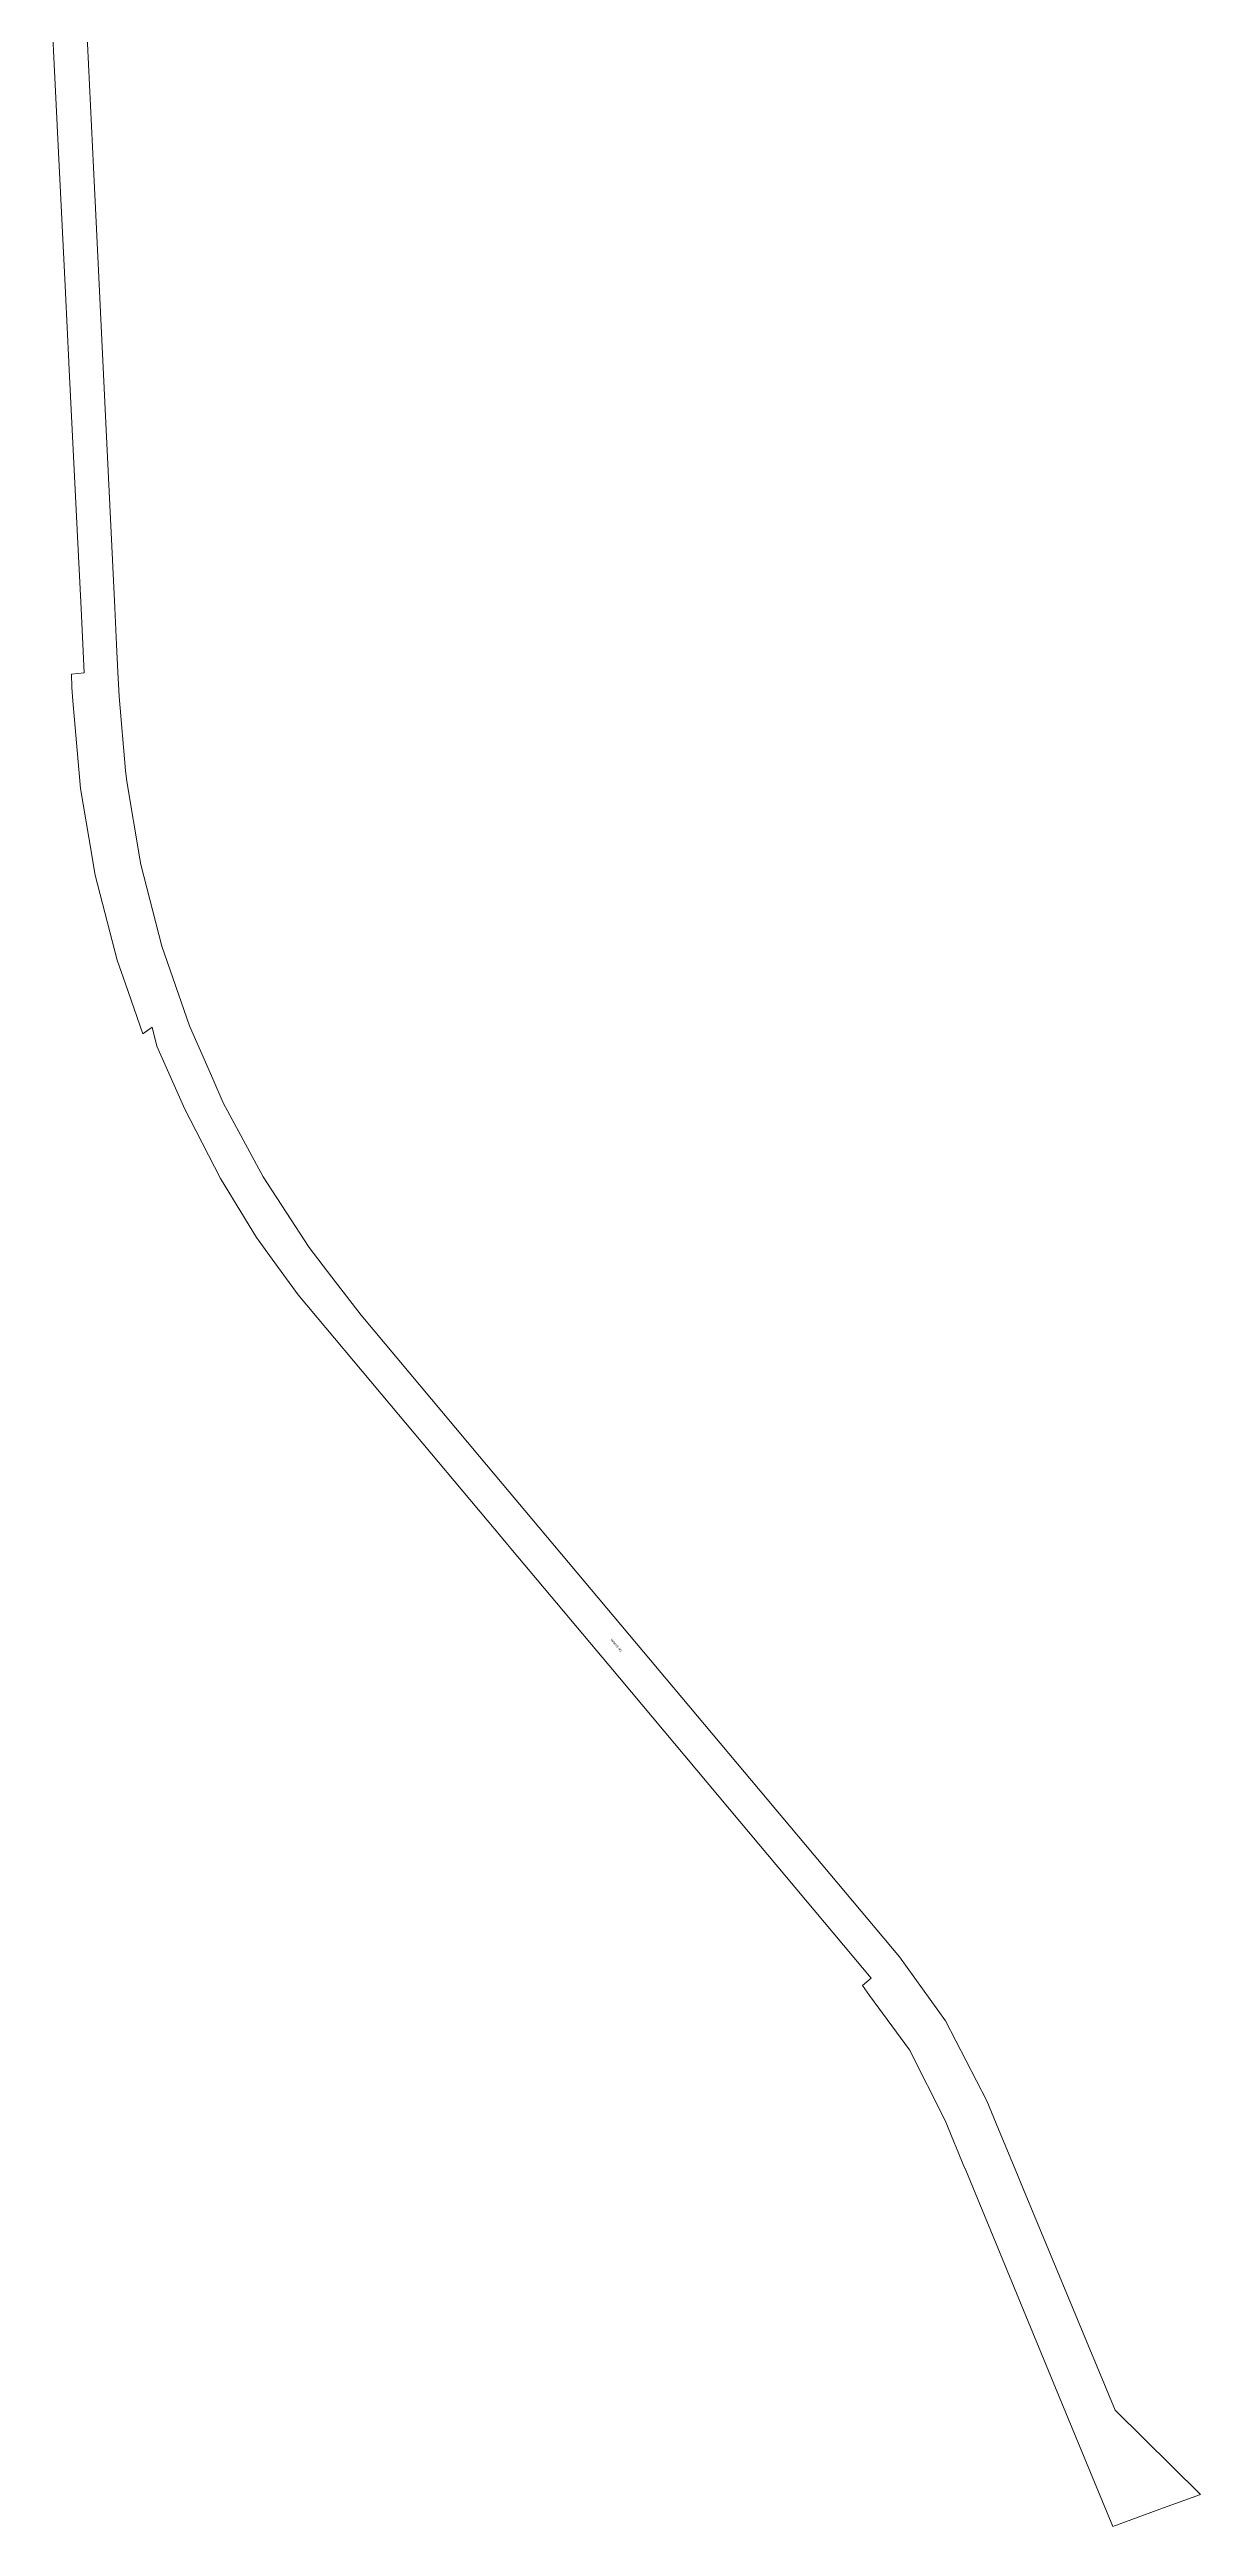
# Model space of a CAD drawing. Header units: metres. Extents: x 292510 to 295946, y 6251475 to 6256272.
# Drawn here: x 294656 to 295648, y 6251475 to 6253610 of the extents above; entities that cross this region are included whole.
import ezdxf

# ---------------------------------------------------------------- set-up
doc = ezdxf.new("R2010")
doc.units = ezdxf.units.M
doc.layers.add('Cadastre Roads_SP_EXT', color=7, linetype='Continuous', lineweight=5)
doc.styles.get("Standard").update_dxf_attribs({"font": 'arial.ttf'})

msp = doc.modelspace()

# ---------------------------------------------------------------- linework, layer by layer
at = {"layer": 'Cadastre Roads_SP_EXT', "linetype": 'Continuous'}
msp.add_lwpolyline([(294656.4, 6253679.5), (294663, 6253544.8), (294663, 6253544), (294670.1, 6253400.7), (294670.1, 6253400.1), (294673.1, 6253340.5), (294673.1, 6253339.7), (294680.1, 6253196.3), (294680.1, 6253195.6), (294683.5, 6253128.1), (294686.2, 6253072.7), (294675.2, 6253071.6), (294675.7, 6253060), (294676.3, 6253048.7), (294683, 6252973.2), (294690.3, 6252930.8), (294695.8, 6252898.4), (294714.7, 6252825), (294721.7, 6252804.7), (294736.6, 6252761.7), (294744.8, 6252767.5), (294748.9, 6252751.1), (294773, 6252696.7), (294777.5, 6252687.8), (294803.5, 6252637), (294834.7, 6252586.2), (294848.1, 6252567.6), (294870.4, 6252536.8), (294949.4, 6252442.5), (295046.8, 6252326.4), (295050.8, 6252321.6), (295053.7, 6252318.2), (295059.8, 6252310.9), (295138.3, 6252217.2), (295251, 6252082.8), (295364.1, 6251948), (295356.5, 6251941.7), (295362.8, 6251932.9), (295397.2, 6251886.2), (295427.9, 6251825.3), (295444.9, 6251784), (295445, 6251783.9), (295445.6, 6251782.4), (295525, 6251589.9), (295572.4, 6251475.4), (295615.9, 6251491.4), (295647.7, 6251503), (295574.3, 6251575.5), (295494, 6251769.3), (295488.1, 6251783.3), (295475.8, 6251813), (295463.7, 6251842.2), (295428, 6251911), (295388.4, 6251966.2), (295187.6, 6252205.7), (295026.8, 6252397.5), (294924.7, 6252519.3), (294899.6, 6252552), (294879.9, 6252577.5), (294840.4, 6252638.3), (294805.9, 6252702.2), (294796.9, 6252722.9), (294776.8, 6252768.6), (294776.8, 6252768.6), (294753.1, 6252837.3), (294735.1, 6252907.6), (294734.2, 6252912.5), (294722.8, 6252979.1), (294721.9, 6252988.7), (294716.3, 6253052.2), (294715.3, 6253073.3), (294714.1, 6253097.2), (294712.6, 6253128.7), (294705.1, 6253282), (294695.9, 6253473.2), (294694.2, 6253508.1), (294688.1, 6253633)], dxfattribs=at)

# ---------------------------------------------------------------- texts
at = {"layer": 'Cadastre Roads_SP_EXT'}
msp.add_text('MAMRE RD', height=1.8, rotation=309.2016, dxfattribs=at).set_placement((295139.5, 6252239.4))

doc.saveas('drawing.dxf')
